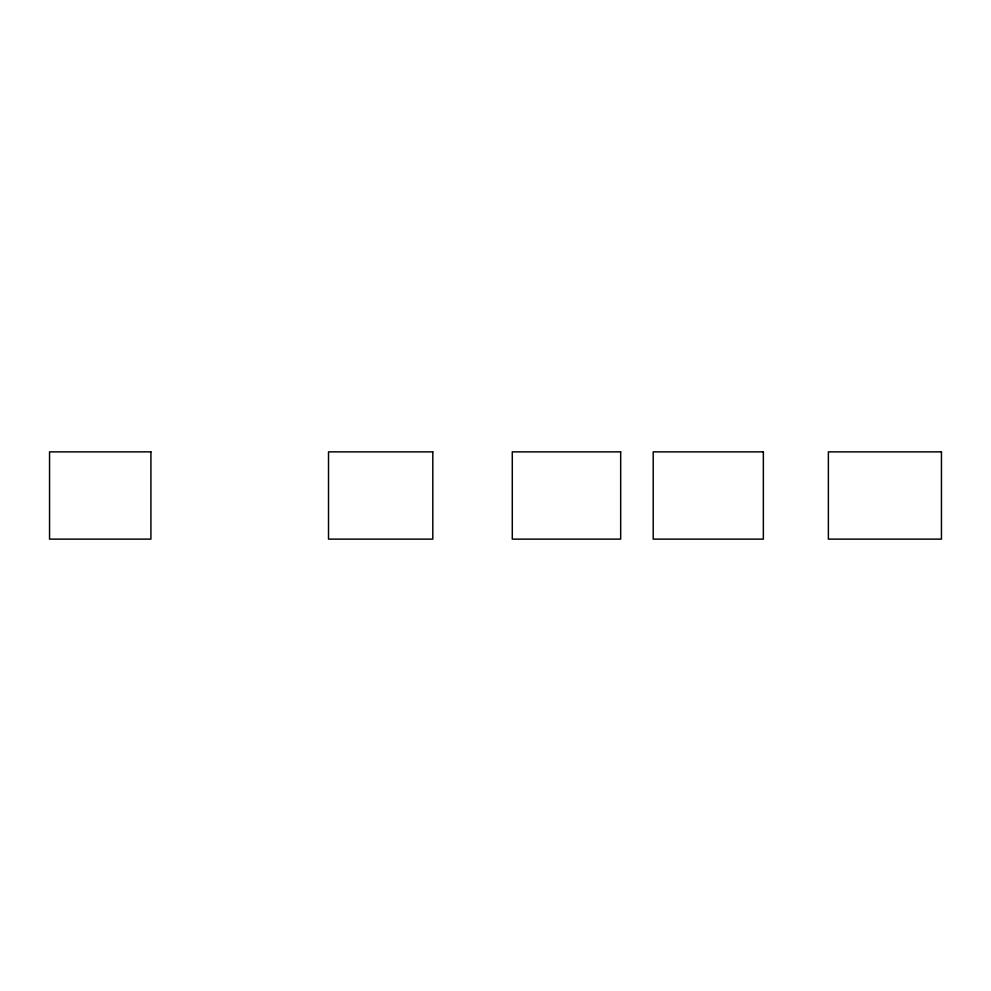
<?xml version="1.0" encoding="UTF-8"?>
<svg xmlns="http://www.w3.org/2000/svg" width="991" height="991" viewBox="0 0 991 991"><rect width="100%" height="100%" fill="white"/><g stroke="black" fill="none" stroke-linecap="round" stroke-linejoin="round"><path stroke-width="1.49" d="M150.917 451.871L49.55 451.871L49.55 539.129L150.917 539.129L150.917 451.871M432.807 451.871L328.517 451.871L328.517 539.129L432.807 539.129L432.807 451.871M620.676 451.871L512.285 451.871L512.285 539.129L620.676 539.129L620.676 451.871M763.355 451.871L653.205 451.871L653.205 539.129L763.355 539.129L763.355 451.871M941.45 451.871L828.377 451.871L828.377 539.129L941.45 539.129L941.45 451.871"/></g></svg>
